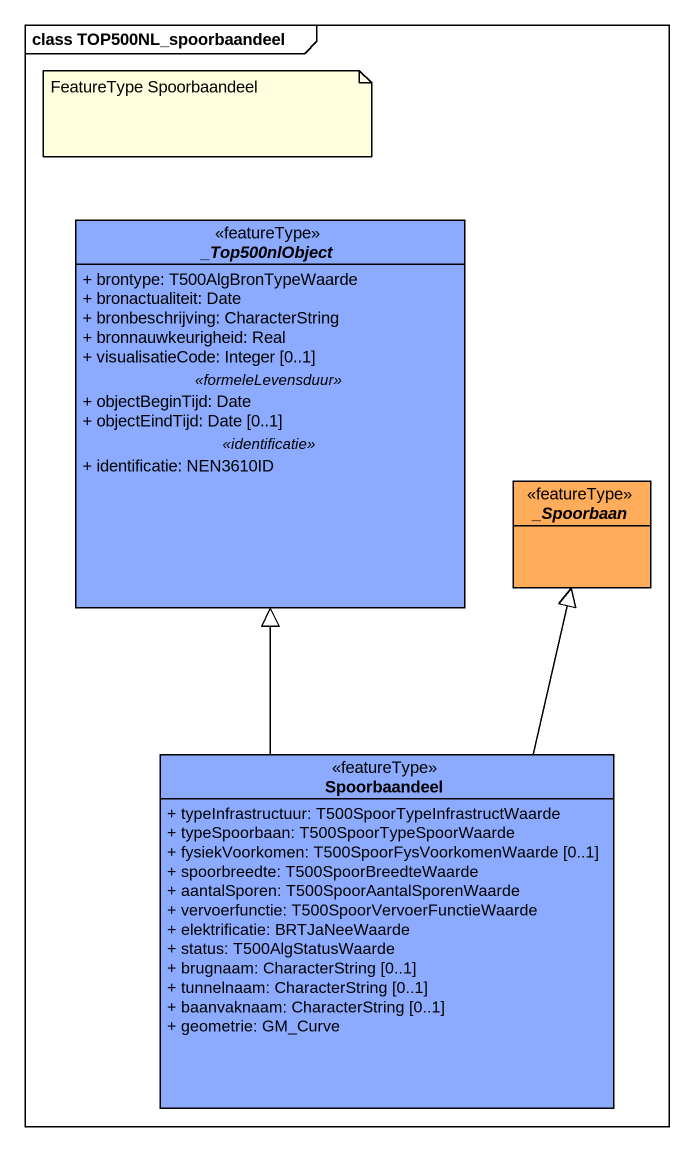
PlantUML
@startuml
mainframe class TOP500NL_spoorbaandeel
hide circle
hide empty members
skinparam classAttributeIconSize 0
abstract class "_Top500nlObject" as Top500nlObject <<featureType>> #8CABFE {
  + brontype: T500AlgBronTypeWaarde
  + bronactualiteit: Date
  + bronbeschrijving: CharacterString
  + bronnauwkeurigheid: Real
  + visualisatieCode: Integer [0..1]
  .. <<formeleLevensduur>> ..
  + objectBeginTijd: Date
  + objectEindTijd: Date [0..1]
  .. <<identificatie>> ..
  + identificatie: NEN3610ID
}
abstract class "_Spoorbaan" as Spoorbaan <<featureType>> #FFAD5B
class Spoorbaandeel <<featureType>> #8CABFE {
  + typeInfrastructuur: T500SpoorTypeInfrastructWaarde
  + typeSpoorbaan: T500SpoorTypeSpoorWaarde
  + fysiekVoorkomen: T500SpoorFysVoorkomenWaarde [0..1]
  + spoorbreedte: T500SpoorBreedteWaarde
  + aantalSporen: T500SpoorAantalSporenWaarde
  + vervoerfunctie: T500SpoorVervoerFunctieWaarde
  + elektrificatie: BRTJaNeeWaarde
  + status: T500AlgStatusWaarde
  + brugnaam: CharacterString [0..1]
  + tunnelnaam: CharacterString [0..1]
  + baanvaknaam: CharacterString [0..1]
  + geometrie: GM_Curve
}
Spoorbaandeel -up-|> Top500nlObject
Spoorbaandeel -up-|> Spoorbaan
note as N1
  FeatureType Spoorbaandeel
end note
@enduml
